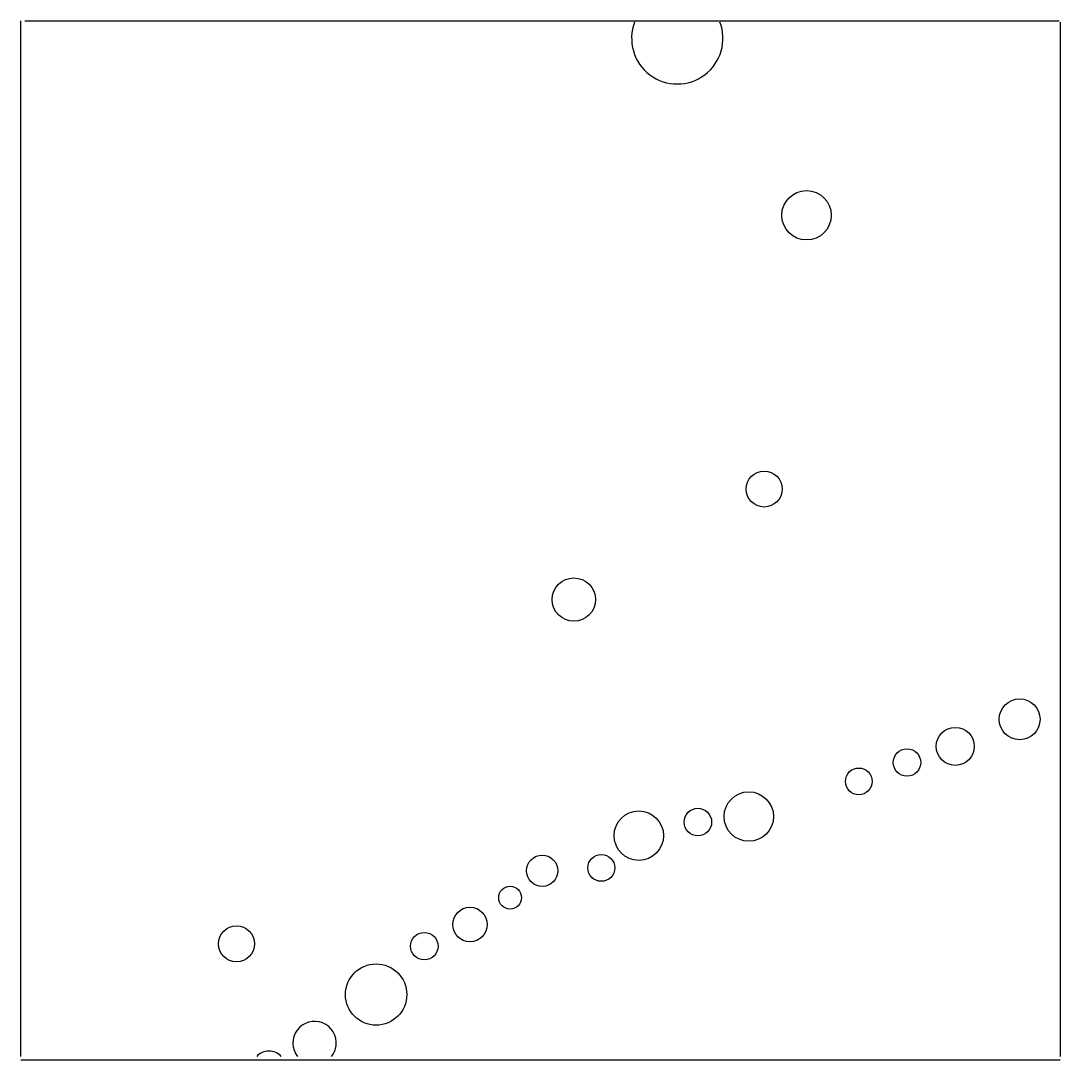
# Model space of a CAD drawing. Extents: x 9.056 to 10.04, y -2.408 to -1.425.
import ezdxf

# ---------------------------------------------------------------- set-up
doc = ezdxf.new("R2010")
doc.units = 0
doc.layers.add('LAYER1', color=7, linetype='CONTINUOUS')
doc.layers.add('LAYER12', color=5, linetype='CONTINUOUS')

msp = doc.modelspace()

# ---------------------------------------------------------------- linework, layer by layer
at = {"layer": 'LAYER1', "color": 7, "linetype": 'CONTINUOUS'}
for centre, radius in [((9.7997, -1.6088), 0.0234), ((9.7596, -1.8679), 0.017), ((9.5795, -1.9725), 0.0205), ((10.0014, -2.0858), 0.0193), ((9.9405, -2.1114), 0.018), ((9.8948, -2.1267), 0.013), ((9.8492, -2.1446), 0.0127), ((9.7451, -2.1778), 0.0234), ((9.641, -2.1959), 0.0234), ((9.6969, -2.183), 0.013), ((9.5496, -2.2291), 0.0148), ((9.6055, -2.2264), 0.0127), ((9.5192, -2.2546), 0.0108), ((9.4812, -2.28), 0.0163), ((9.2602, -2.2983), 0.017), ((9.438, -2.3005), 0.013), ((9.3924, -2.3463), 0.029)]:
    msp.add_circle(centre, radius, dxfattribs=at)
for centre, radius, start, end in [((9.6774, -1.4414), 0.0432, 159.1, 20.9004), ((9.3341, -2.3921), 0.0205, -6.9995, -141.4137), ((9.291, -2.4151), 0.0154, 41.2901, 138.7076), ((9.3341, -2.3921), 0.0205, -38.5862, -7.0002)]:
    msp.add_arc(centre, radius, start, end, dxfattribs=at)
at = {"layer": 'LAYER12', "color": 5, "linetype": 'CONTINUOUS'}
for points in [[(9.0561, -2.4049), (9.0561, -1.4248)], [(9.0599, -1.4248), (10.0388, -1.4248)], [(10.0398, -1.426), (10.0398, -2.4049)], [(10.0398, -2.4084), (9.0561, -2.4084)]]:
    msp.add_lwpolyline(points, dxfattribs=at)

doc.saveas('drawing.dxf')
